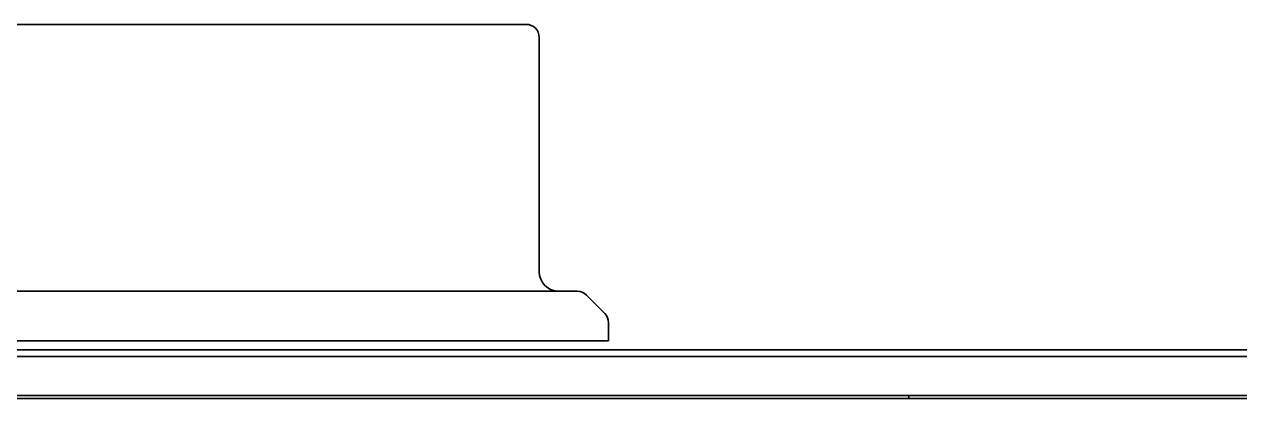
# Model space of a CAD drawing. Extents: x 53 to 4124, y 6244 to 10190.
# Drawn here: x 2609.8 to 2703.3, y 9019.2 to 9047.9 of the extents above; entities that cross this region are included whole.
import ezdxf

# ---------------------------------------------------------------- set-up
doc = ezdxf.new("R2010")
doc.units = 0
doc.header["$LTSCALE"] = 5
doc.layers.add('1', color=7, linetype='CONTINUOUS', true_color=0xffffff)

msp = doc.modelspace()

# ---------------------------------------------------------------- linework, layer by layer
at = {"layer": '1', "color": 7, "linetype": 'Continuous', "lineweight": 35}
for p, q in [((2580.193, 9047.902), (2630.358, 9047.902)), ((2580.193, 9047.902), (2630.358, 9047.902)), ((2630.358, 9047.902), (2633.366, 9047.902)), ((2630.358, 9047.902), (2633.366, 9047.902)), ((2633.366, 9047.902), (2643.346, 9047.902)), ((2633.366, 9047.902), (2643.346, 9047.902)), ((2643.346, 9047.902), (2648.444, 9047.902)), ((2643.346, 9047.902), (2648.444, 9047.902)), ((2649.444, 9028.902), (2649.444, 9046.902)), ((2649.444, 9028.902), (2649.444, 9046.902)), ((2652.361, 9027.402), (2605.275, 9027.402)), ((2652.361, 9027.402), (2605.275, 9027.402)), ((2654.482, 9025.695), (2653.068, 9027.109)), ((2654.482, 9025.695), (2653.068, 9027.109)), ((2654.775, 9023.602), (2654.775, 9024.988)), ((2654.775, 9023.602), (2654.775, 9024.988)), ((2654.023, 9023.602), (2555.775, 9023.602)), ((2654.023, 9023.602), (2555.775, 9023.602)), ((2654.775, 9023.602), (2654.023, 9023.602)), ((2654.775, 9023.602), (2654.023, 9023.602)), ((2399.277, 9022.902), (2779.274, 9022.902)), ((2766.227, 9022.402), (2412.323, 9022.402)), ((2766.227, 9019.402), (2412.323, 9019.402)), ((2765.775, 9019.152), (2412.775, 9019.152)), ((2677.875, 9019.152), (2677.875, 9019.402))]:
    msp.add_line(p, q, dxfattribs=at)
for centre, radius, start, end in [((2648.444, 9046.902), 1, 0, 90), ((2648.444, 9046.902), 1, 0, 90), ((2650.944, 9028.902), 1.5, 180, 270), ((2650.944, 9028.902), 1.5, 180, 270), ((2652.361, 9026.402), 1, 45, 90), ((2652.361, 9026.402), 1, 45, 90), ((2653.775, 9024.988), 1, 0, 45), ((2653.775, 9024.988), 1, 0, 45)]:
    msp.add_arc(centre, radius, start, end, dxfattribs=at)

doc.saveas('drawing.dxf')
